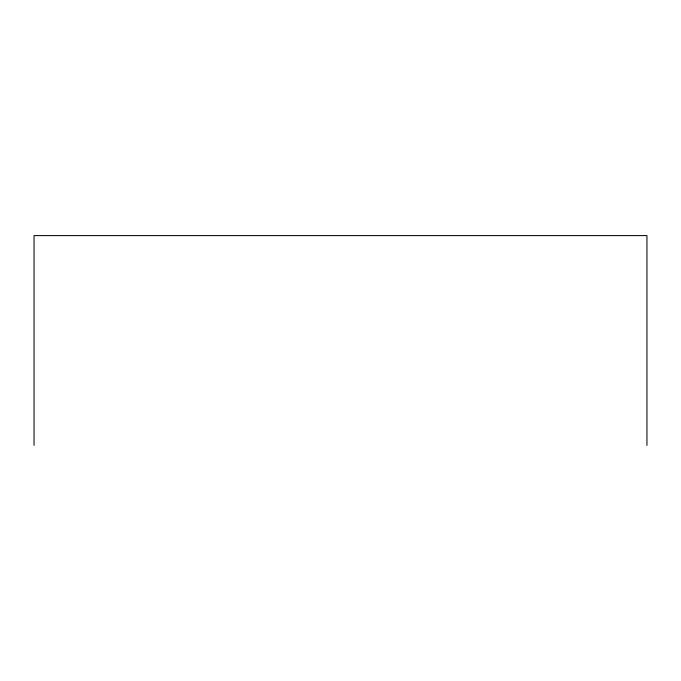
<?xml version="1.0" encoding="UTF-8"?>
<svg xmlns="http://www.w3.org/2000/svg" width="681" height="681" viewBox="0 0 681 681"><rect width="100%" height="100%" fill="white"/><g stroke="black" fill="none" stroke-linecap="round" stroke-linejoin="round"><path stroke-width="1.02" d="M646.95 445.4L646.95 235.6L34.05 235.6L34.05 445.4"/></g></svg>
